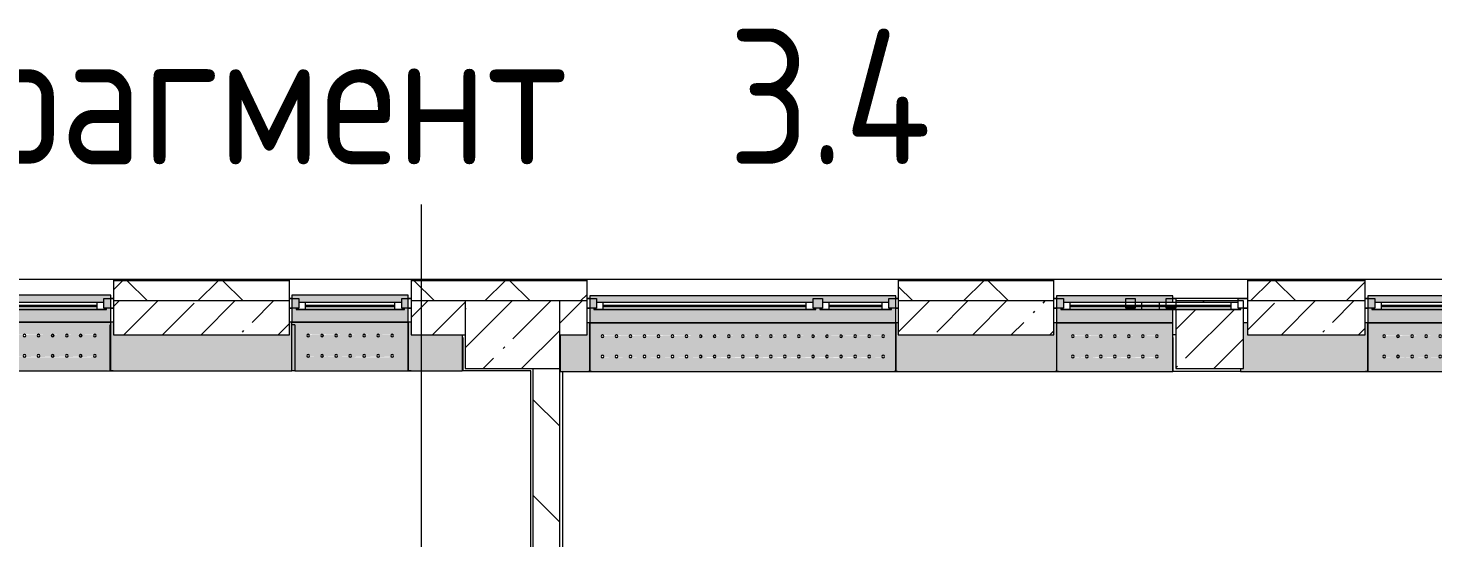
# Model space of a CAD drawing. Header units: millimetres. Extents: x 63482 to 319368, y -8553 to 29000.
# Drawn here: x 241909 to 252289, y 19649 to 23417 of the extents above; entities that cross this region are included whole.
import ezdxf

# ---------------------------------------------------------------- set-up
doc = ezdxf.new("R2010")
doc.units = ezdxf.units.MM
for name, color, linetype, lineweight, true_color in [('A-FLOR-2', 7, 'Continuous', 5, 0xaaaaaa), ('G-ANNO-TEXT-1', 7, 'Continuous', 9, 0x3c3c3c), ('Знаки-2', 7, 'Continuous', 5, 0xd7cfbf)]:
    doc.layers.add(name, color=color, linetype=linetype, lineweight=lineweight, true_color=true_color)
for name, color, linetype, lineweight in [('A-GLAZ-2', 7, 'Continuous', 5), ('A-WALL', 7, 'Continuous', 9), ('A-WALL-4', 7, 'Continuous', 5), ('I-WALL-2', 7, 'Continuous', 5), ('S-COLS', 7, 'Continuous', 5), ('Знаки', 7, 'Continuous', 5)]:
    doc.layers.add(name, color=color, linetype=linetype, lineweight=lineweight)
doc.styles.add('GOST Common_4', font='GOST_Common.ttf', dxfattribs={"width": 0.9, "height": 1000})

# ---------------------------------------------------------------- blocks, each defined once
blk = doc.blocks.new('120_Окно_СКБ_1Ст - 120_Окно_СКБ_1Ст 900х2500_h_ с форточкой-22877787-Общий план 3 этажа с размещением фрагментов 3_1-3_8')
at = {"layer": 'A-GLAZ-2'}
for p, q in [((-450, -127), (-450, -57)), ((-450, -57), (-380, -57)), ((-431, -57), (-450, -57)), ((-380, -57), (-380, -127)), ((380, -87), (-380, -87)), ((-380, -87), (-380, -127)), ((-330, -137), (-330, -87)), ((330, -137), (330, -87)), ((380, -127), (380, -57)), ((380, -57), (450, -57)), ((380, -127), (380, -87)), ((450, -57), (429, -57)), ((450, -57), (450, -127)), ((-380, -127), (-450, -127)), ((-450, -127), (-431, -127)), ((-380, -127), (-400, -127)), ((-400, -127), (-400, -137)), ((-400, -137), (400, -137)), ((400, -137), (-400, -137)), ((-330, -107), (330, -107)), ((330, -117), (-330, -117)), ((450, -127), (380, -127)), ((400, -127), (380, -127)), ((400, -137), (400, -127))]:
    blk.add_line(p, q, dxfattribs=at)
blk = doc.blocks.new('120_Окно_СКБ_1Ст - 120_Окно_СКБ_1Ст 900х2500_h_ с форточкой-22876038-Общий план 3 этажа с размещением фрагментов 3_1-3_8')
at = {"layer": 'A-GLAZ-2'}
for p, q in [((-450, -127), (-450, -57)), ((-450, -57), (-380, -57)), ((-431, -57), (-450, -57)), ((-380, -57), (-380, -127)), ((380, -87), (-380, -87)), ((-380, -87), (-380, -127)), ((-330, -137), (-330, -87)), ((330, -137), (330, -87)), ((380, -127), (380, -57)), ((380, -57), (450, -57)), ((380, -127), (380, -87)), ((450, -57), (429, -57)), ((450, -57), (450, -127)), ((-380, -127), (-450, -127)), ((-450, -127), (-431, -127)), ((-380, -127), (-400, -127)), ((-400, -127), (-400, -137)), ((-400, -137), (400, -137)), ((400, -137), (-400, -137)), ((-330, -107), (330, -107)), ((330, -117), (-330, -117)), ((450, -127), (380, -127)), ((400, -127), (380, -127)), ((400, -137), (400, -127)), ((429, -127), (450, -127))]:
    blk.add_line(p, q, dxfattribs=at)
blk = doc.blocks.new('120_Окно_СКБ_1Ст - 120_Окно_СКБ_1Ст 900х2500_h_ с форточкой-V97-Общий план 3 этажа с размещением фрагментов 3_1-3_8')
at = {"layer": 'A-GLAZ-2'}
for p, q in [((-450, -127), (-450, -57)), ((-450, -57), (-380, -57)), ((-432, -57), (-450, -57)), ((-380, -57), (-380, -127)), ((380, -87), (-380, -87)), ((-380, -87), (-380, -127)), ((-330, -137), (-330, -87)), ((330, -137), (330, -87)), ((380, -127), (380, -57)), ((380, -57), (450, -57)), ((380, -127), (380, -87)), ((450, -57), (428, -57)), ((450, -57), (450, -127)), ((-380, -127), (-450, -127)), ((-450, -127), (-432, -127)), ((-380, -127), (-400, -127)), ((-400, -127), (-400, -137)), ((-400, -137), (400, -137)), ((400, -137), (-400, -137)), ((-330, -107), (330, -107)), ((330, -117), (-330, -117)), ((450, -127), (380, -127)), ((400, -127), (380, -127)), ((400, -137), (400, -127)), ((428, -127), (450, -127))]:
    blk.add_line(p, q, dxfattribs=at)
blk = doc.blocks.new('120_Окно_СКБ_1Ст - 120_Окно_СКБ_1Ст 900х2500_h_ с форточкой-V98-Общий план 3 этажа с размещением фрагментов 3_1-3_8')
at = {"layer": 'A-GLAZ-2'}
for p, q in [((-450, -127), (-450, -57)), ((-450, -57), (-380, -57)), ((-430, -57), (-450, -57)), ((-380, -57), (-380, -127)), ((380, -87), (-380, -87)), ((-380, -87), (-380, -127)), ((-330, -137), (-330, -87)), ((330, -137), (330, -87)), ((380, -127), (380, -57)), ((380, -57), (450, -57)), ((380, -127), (380, -87)), ((450, -57), (430, -57)), ((450, -57), (450, -127)), ((-380, -127), (-450, -127)), ((-450, -127), (-430, -127)), ((-380, -127), (-400, -127)), ((-400, -127), (-400, -137)), ((-400, -137), (400, -137)), ((400, -137), (-400, -137)), ((-330, -107), (330, -107)), ((330, -117), (-330, -117)), ((450, -127), (380, -127)), ((400, -127), (380, -127)), ((400, -137), (400, -127)), ((430, -127), (450, -127))]:
    blk.add_line(p, q, dxfattribs=at)
blk = doc.blocks.new('120_Окно_СКБ_2Ст_Фрамуга сверху - 120_Окно_СКБ_2Ст_2300х2500_h_ ДОО-23103760-Общий план 3 этажа с размещением фрагментов 3_1-3_8')
at = {"layer": 'A-GLAZ-2'}
for p, q in [((-1150, -127), (-1150, -57)), ((-1150, -57), (-1080, -57)), ((-1129, -57), (-1150, -57)), ((-1080, -57), (-1080, -127)), ((520, -87), (-1080, -87)), ((-1080, -87), (-1080, -127)), ((-1030, -137), (-1030, -87)), ((470, -137), (470, -87)), ((520, -127), (520, -57)), ((520, -57), (590, -57)), ((520, -127), (520, -87)), ((590, -57), (590, -127)), ((1080, -87), (590, -87)), ((590, -87), (590, -127)), ((640, -137), (640, -87)), ((1030, -137), (1030, -87)), ((1080, -127), (1080, -57)), ((1080, -57), (1150, -57)), ((1080, -127), (1080, -87)), ((1150, -57), (1131, -57)), ((1150, -57), (1150, -127)), ((-1080, -127), (-1150, -127)), ((-1150, -127), (-1129, -127)), ((-1080, -127), (-1100, -127)), ((-1100, -127), (-1100, -137)), ((-1100, -137), (540, -137)), ((540, -137), (-1100, -137)), ((-1030, -107), (470, -107)), ((470, -117), (-1030, -117)), ((590, -127), (520, -127)), ((540, -127), (520, -127)), ((540, -137), (540, -127)), ((590, -127), (570, -127)), ((570, -127), (570, -137)), ((570, -137), (1100, -137)), ((1100, -137), (570, -137)), ((640, -107), (1030, -107)), ((1030, -117), (640, -117)), ((1150, -127), (1080, -127)), ((1100, -127), (1080, -127)), ((1100, -137), (1100, -127)), ((1131, -127), (1150, -127))]:
    blk.add_line(p, q, dxfattribs=at)
blk = doc.blocks.new('BSC_Колонна _Прямоугольная - 500х500-23282985-Общий план 3 этажа с размещением фрагментов 3_1-3_8')
at = {"layer": 'S-COLS'}
h = blk.add_hatch(dxfattribs=at)
h.set_pattern_fill('FP_93', color=256, style=0, pattern_type=2)
h.set_pattern_definition([(45, (-115850.45, -21150), (-285.1231, 285.1231), []), (45, (-115565.32, -21150), (-285.1231, 285.1231), [504.031, -100.806, 16.764, -84.042])])
h.paths.add_polyline_path([(-250, -250), (250, -250), (250, 250), (-250, 250), (-250, 238), (210, 238), (210, 198), (230, 198), (230, 188), (-250, 188), (-250, -121)])
for p, q in [((250, 250), (-250, 250)), ((-250, 250), (-250, 238)), ((250, -250), (250, 250)), ((-250, 188), (-250, -250)), ((-250, -250), (250, -250))]:
    blk.add_line(p, q, dxfattribs=at)
blk = doc.blocks.new('BSC_Колонна _Прямоугольная - 700х500-V155-Общий план 3 этажа с размещением фрагментов 3_1-3_8')
at = {"layer": 'S-COLS'}
h = blk.add_hatch(dxfattribs=at)
h.set_pattern_fill('FP_113', color=256, style=0, pattern_type=2)
h.set_pattern_definition([(45, (-110700, -21150), (-285.1231, 285.1231), []), (45, (-110414.88, -21150), (-285.1231, 285.1231), [504.031, -100.806, 16.764, -84.042])])
h.paths.add_polyline_path([(-350, -250), (350, -250), (346, 250), (-350, 250), (-350, -121)])
for p, q in [((350, 250), (-350, 250)), ((-350, 250), (-350, -250)), ((350, -250), (350, 250)), ((-350, -250), (350, -250))]:
    blk.add_line(p, q, dxfattribs=at)
blk = doc.blocks.new('120_Окно_СКБ_1Ст - 120_Окно_СКБ_1Ст 900х2500_h_ с форточкой-V175-Общий план 3 этажа с размещением фрагментов 3_1-3_8')
at = {"layer": 'A-GLAZ-2'}
for p, q in [((-450, -127), (-450, -57)), ((-450, -57), (-380, -57)), ((-380, -57), (-380, -127)), ((380, -87), (-380, -87)), ((-380, -87), (-380, -127)), ((-330, -137), (-330, -87)), ((450, -57), (-101, -57)), ((330, -137), (330, -87)), ((380, -127), (380, -57)), ((380, -57), (450, -57)), ((380, -127), (380, -87)), ((450, -57), (450, -127)), ((-380, -127), (-450, -127)), ((-380, -127), (-400, -127)), ((-400, -127), (-400, -137)), ((-400, -137), (400, -137)), ((400, -137), (-400, -137)), ((-330, -107), (330, -107)), ((330, -117), (-330, -117)), ((450, -127), (380, -127)), ((400, -127), (380, -127)), ((400, -137), (400, -127)), ((420, -127), (450, -127))]:
    blk.add_line(p, q, dxfattribs=at)
blk = doc.blocks.new('Зашивка радиатора_ с перфорацией М7_1 - Зашивка радиатора_ с перфорацией М7_1-V278-Общий план 3 этажа с размещением фрагментов 3_1-3_8')
at = {"layer": 'Знаки-2'}
h = blk.add_hatch(color=256, dxfattribs=at)
h.paths.add_polyline_path([(-370, 180), (1890, 180), (1890, 380), (-370, 380), (-370, 279)])
h.paths.add_polyline_path([(1859, 279), (1329, 279), (1329, 289), (1349, 289), (1349, 329), (1839, 329), (1839, 289), (1859, 289)])
h.paths.add_polyline_path([(-341, 279), (-341, 289), (-321, 289), (-321, 329), (1279, 329), (1279, 289), (1299, 289), (1299, 279), (-321, 279)])
h = blk.add_hatch(color=256, dxfattribs=at)
h.paths.add_polyline_path([(1405, -180), (1890, -180), (1890, 180), (-370, 180), (-370, -180), (905, -180)])
h.paths.add_polyline_path([(656, -80), (-286, -75), (-286, -65), (-277, -60), (-269, -65), (-269, -75), (-272, -78), (-182, -75), (-182, -65), (-174, -60), (-165, -65), (-165, -75), (-169, -78), (-79, -75), (-79, -65), (-70, -60), (-61, -65), (-61, -75), (-65, -78), (25, -75), (25, -65), (34, -60), (42, -65), (42, -75), (39, -78), (129, -75), (129, -65), (138, -60), (146, -65), (146, -75), (143, -78), (233, -75), (233, -65), (241, -60), (250, -65), (250, -75), (246, -78), (336, -75), (336, -65), (345, -60), (354, -65), (354, -75), (350, -78), (440, -75), (440, -65), (449, -60), (457, -65), (457, -75), (454, -78), (544, -75), (544, -65), (552, -60), (561, -65), (561, -75), (558, -78), (648, -75), (648, -65), (656, -60), (665, -65), (665, -75), (661, -78), (751, -75), (751, -65), (760, -60), (769, -65), (769, -75), (765, -78), (855, -75), (855, -65), (864, -60), (872, -65), (872, -75), (869, -78), (959, -75), (959, -65), (968, -60), (976, -65), (976, -75), (973, -78), (1063, -75), (1063, -65), (1071, -60), (1080, -65), (1080, -75), (1076, -78), (1166, -75), (1166, -65), (1175, -60), (1184, -65), (1184, -75), (1180, -78), (1270, -75), (1270, -65), (1279, -60), (1287, -65), (1287, -75), (1284, -78), (1374, -75), (1374, -65), (1382, -60), (1391, -65), (1391, -75), (1388, -78), (1478, -75), (1478, -65), (1486, -60), (1495, -65), (1495, -75), (1491, -78), (1581, -75), (1581, -65), (1590, -60), (1599, -65), (1599, -75), (1595, -78), (1685, -75), (1685, -65), (1694, -60), (1702, -65), (1702, -75), (1699, -78), (1789, -75), (1789, -65), (1798, -60), (1806, -65), (1806, -75), (1798, -80), (1795, -79), (760, -80)])
h.paths.add_polyline_path([(1590, 70), (1581, 75), (1581, 85), (1585, 89), (1495, 85), (1495, 75), (1486, 70), (1478, 75), (1478, 85), (1481, 89), (1391, 85), (1391, 75), (1382, 70), (1374, 75), (1374, 85), (1378, 89), (1287, 85), (1287, 75), (1279, 70), (1270, 75), (1270, 85), (1274, 89), (1184, 85), (1184, 75), (1175, 70), (1166, 75), (1166, 85), (1170, 89), (1080, 85), (1080, 75), (1071, 70), (1063, 75), (1063, 85), (1066, 89), (976, 85), (976, 75), (968, 70), (959, 75), (959, 85), (963, 89), (872, 85), (872, 75), (864, 70), (855, 75), (855, 85), (859, 89), (769, 85), (769, 75), (760, 70), (751, 75), (751, 85), (755, 89), (665, 85), (665, 75), (656, 70), (648, 75), (648, 85), (651, 89), (561, 85), (561, 75), (552, 70), (544, 75), (544, 85), (548, 89), (457, 85), (457, 75), (449, 70), (440, 75), (440, 85), (444, 89), (354, 85), (354, 75), (345, 70), (336, 75), (336, 85), (340, 89), (250, 85), (250, 75), (241, 70), (233, 75), (233, 85), (236, 89), (146, 85), (146, 75), (138, 70), (129, 75), (129, 85), (133, 89), (42, 85), (42, 75), (34, 70), (25, 75), (25, 85), (29, 89), (-61, 85), (-61, 75), (-70, 70), (-79, 75), (-79, 85), (-75, 89), (-165, 85), (-165, 75), (-174, 70), (-182, 75), (-182, 85), (-179, 89), (-269, 85), (-269, 75), (-277, 70), (-286, 75), (-286, 85), (-277, 90), (-275, 90), (1806, 85), (1806, 75), (1798, 70), (1789, 75), (1789, 85), (1793, 89), (1702, 85), (1702, 75), (1694, 70), (1685, 75), (1685, 85), (1689, 89), (1599, 85), (1599, 75), (1593, 71)])
at = {"layer": 'Знаки'}
for p, q in [((1890, 380), (-370, 380)), ((-370, 380), (-370, 180)), ((1890, 180), (1890, 380)), ((-370, 180), (1890, 180)), ((1890, 180), (-370, 180)), ((-370, 180), (-370, -180)), ((1890, -180), (1890, 180)), ((-370, -180), (1890, -180))]:
    blk.add_line(p, q, dxfattribs=at)
for centre, start, end in [((-277, 80), 0, 180), ((-277, 80), 180, 360), ((-174, 80), 0, 180), ((-174, 80), 180, 0), ((-70, 80), 0, 180), ((-70, 80), 180, 0), ((34, 80), 0, 180), ((34, 80), 180, 360), ((138, 80), 0, 180), ((138, 80), 180, 0), ((241, 80), 0, 180), ((241, 80), 180, 0), ((345, 80), 0, 180), ((345, 80), 180, 0), ((449, 80), 0, 180), ((449, 80), 180, 0), ((552, 80), 0, 180), ((552, 80), 180, 360), ((656, 80), 0, 180), ((656, 80), 180, 0), ((760, 80), 0, 180), ((760, 80), 180, 0), ((864, 80), 0, 180), ((864, 80), 180, 0), ((968, 80), 0, 180), ((968, 80), 180, 0), ((1071, 80), 0, 180), ((1071, 80), 180, 0), ((1175, 80), 0, 180), ((1175, 80), 180, 0), ((1279, 80), 0, 180), ((1279, 80), 180, 0), ((1382, 80), 0, 180), ((1382, 80), 180, 0), ((1486, 80), 0, 180), ((1486, 80), 180, 360), ((1590, 80), 0, 180), ((1590, 80), 180, 0), ((1694, 80), 0, 180), ((1694, 80), 180, 360), ((1798, 80), 0, 180), ((1798, 80), 180, 0), ((-277, -70), 0, 180), ((-277, -70), 180, 0), ((-174, -70), 0, 180), ((-174, -70), 180, 0), ((-70, -70), 0, 180), ((-70, -70), 180, 0), ((34, -70), 0, 180), ((34, -70), 180, 0), ((138, -70), 0, 180), ((138, -70), 180, 0), ((241, -70), 0, 180), ((241, -70), 180, 0), ((345, -70), 0, 180), ((345, -70), 180, 0), ((449, -70), 0, 180), ((449, -70), 180, 0), ((552, -70), 0, 180), ((552, -70), 180, 0), ((656, -70), 0, 180), ((656, -70), 180, 0), ((760, -70), 0, 180), ((760, -70), 180, 0), ((864, -70), 0, 180), ((864, -70), 180, 0), ((968, -70), 0, 180), ((968, -70), 180, 0), ((1071, -70), 0, 180), ((1071, -70), 180, 0), ((1175, -70), 0, 180), ((1175, -70), 180, 0), ((1279, -70), 0, 180), ((1279, -70), 180, 0), ((1382, -70), 0, 180), ((1382, -70), 180, 0), ((1486, -70), 0, 180), ((1486, -70), 180, 0), ((1590, -70), 0, 180), ((1590, -70), 180, 0), ((1694, -70), 0, 180), ((1694, -70), 180, 0), ((1798, -70), 0, 180), ((1798, -70), 180, 0)]:
    blk.add_arc(centre, 10, start, end, dxfattribs=at)
blk = doc.blocks.new('Зашивка радиатора_ с перфорацией М1_1 - Зашивка радиатора_ с перфорацией М1_1-V280-Общий план 3 этажа с размещением фрагментов 3_1-3_8')
at = {"layer": 'Знаки-2'}
h = blk.add_hatch(color=256, dxfattribs=at)
h.paths.add_polyline_path([(-430, 180), (430, 180), (429, 380), (-430, 380), (-430, 274)])
h.paths.add_polyline_path([(245, 274), (-400, 274), (-400, 284), (-380, 284), (-380, 324), (380, 324), (380, 284), (400, 284), (400, 274), (380, 274)])
h = blk.add_hatch(color=256, dxfattribs=at)
h.paths.add_polyline_path([(-255, -180), (425, -175), (425, 180), (-430, 180), (-430, -180)])
h.paths.add_polyline_path([(-207, -80), (-209, -79), (-319, -75), (-319, -65), (-310, -60), (-302, -65), (-302, -75), (-305, -78), (-215, -75), (-215, -65), (-207, -60), (-198, -65), (-198, -75), (-201, -78), (-111, -75), (-111, -65), (-103, -60), (-94, -65), (-94, -75), (-98, -78), (-8, -75), (-8, -65), (1, -60), (10, -65), (10, -75), (6, -78), (96, -75), (96, -65), (105, -60), (113, -65), (113, -75), (110, -78), (200, -75), (200, -65), (208, -60), (217, -65), (217, -75), (214, -78), (304, -75), (304, -65), (312, -60), (321, -65), (321, -75), (312, -80), (310, -79), (-103, -80)])
h.paths.add_polyline_path([(312, 70), (304, 75), (304, 85), (307, 89), (217, 85), (217, 75), (208, 70), (200, 75), (200, 85), (204, 89), (113, 85), (113, 75), (105, 70), (96, 75), (96, 85), (100, 89), (10, 85), (10, 75), (1, 70), (-8, 75), (-8, 85), (-4, 89), (-94, 85), (-94, 75), (-103, 70), (-111, 75), (-111, 85), (-108, 89), (-198, 85), (-198, 75), (-207, 70), (-215, 75), (-215, 85), (-211, 89), (-302, 85), (-302, 75), (-310, 70), (-319, 75), (-319, 85), (-310, 90), (-308, 90), (321, 85), (321, 75), (315, 71)])
at = {"layer": 'Знаки'}
for p, q in [((430, 380), (-430, 380)), ((-430, 380), (-430, 180)), ((430, 180), (430, 380)), ((-430, 180), (429, 180)), ((429, 180), (-430, 180)), ((-430, 180), (-430, -180)), ((-430, -180), (425, -180))]:
    blk.add_line(p, q, dxfattribs=at)
for centre, start, end in [((-310, 80), 0, 180), ((-310, 80), 180, 0), ((-207, 80), 0, 180), ((-207, 80), 180, 360), ((-103, 80), 0, 180), ((-103, 80), 180, 0), ((1, 80), 0, 180), ((1, 80), 180, 0), ((105, 80), 0, 180), ((105, 80), 180, 360), ((208, 80), 0, 180), ((208, 80), 180, 0), ((312, 80), 0, 180), ((312, 80), 180, 0), ((-310, -70), 0, 180), ((-310, -70), 180, 0), ((-207, -70), 0, 180), ((-207, -70), 180, 0), ((-103, -70), 0, 180), ((-103, -70), 180, 0), ((1, -70), 0, 180), ((1, -70), 180, 0), ((105, -70), 0, 180), ((105, -70), 180, 0), ((208, -70), 0, 180), ((208, -70), 180, 0), ((312, -70), 0, 180), ((312, -70), 180, 0)]:
    blk.add_arc(centre, 10, start, end, dxfattribs=at)
blk = doc.blocks.new('Зашивка радиатора_ с перфорацией М1_1 - Зашивка радиатора_ с перфорацией М1_1-V281-Общий план 3 этажа с размещением фрагментов 3_1-3_8')
at = {"layer": 'Знаки-2'}
h = blk.add_hatch(color=256, dxfattribs=at)
h.paths.add_polyline_path([(402, 180), (430, 180), (430, 380), (-430, 380), (-430, 180), (382, 180)])
h.paths.add_polyline_path([(-378, 274), (-398, 274), (-398, 284), (-378, 284), (-378, 324), (382, 324), (382, 284), (402, 284), (402, 274), (47, 274)])
h = blk.add_hatch(color=256, dxfattribs=at)
h.paths.add_polyline_path([(430, -180), (430, 180), (-430, 180), (-430, 179), (-430, 160), (-409, 160), (-409, -180), (47, -180)])
h.paths.add_polyline_path([(105, -80), (-319, -75), (-319, -65), (-310, -60), (-302, -65), (-302, -75), (-305, -78), (-215, -75), (-215, -65), (-207, -60), (-198, -65), (-198, -75), (-201, -78), (-111, -75), (-111, -65), (-103, -60), (-94, -65), (-94, -75), (-98, -78), (-8, -75), (-8, -65), (1, -60), (10, -65), (10, -75), (6, -78), (96, -75), (96, -65), (105, -60), (113, -65), (113, -75), (110, -78), (200, -75), (200, -65), (208, -60), (217, -65), (217, -75), (214, -78), (304, -75), (304, -65), (312, -60), (321, -65), (321, -75), (312, -80), (310, -79), (208, -80)])
h.paths.add_polyline_path([(208, 70), (200, 75), (200, 85), (204, 89), (113, 85), (113, 75), (105, 70), (96, 75), (96, 85), (100, 89), (10, 85), (10, 75), (1, 70), (-8, 75), (-8, 85), (-4, 89), (-94, 85), (-94, 75), (-103, 70), (-111, 75), (-111, 85), (-108, 89), (-198, 85), (-198, 75), (-207, 70), (-215, 75), (-215, 85), (-211, 89), (-302, 85), (-302, 75), (-310, 70), (-319, 75), (-319, 85), (-310, 90), (-308, 90), (321, 85), (321, 75), (312, 70), (304, 75), (304, 85), (307, 89), (217, 85), (217, 75), (211, 71)])
at = {"layer": 'Знаки'}
for p, q in [((430, 380), (-430, 380)), ((-430, 380), (-430, 180)), ((430, 180), (430, 380)), ((-430, 180), (430, 180)), ((430, 180), (-430, 180)), ((430, -180), (430, 180)), ((-409, -180), (430, -180))]:
    blk.add_line(p, q, dxfattribs=at)
for centre, start, end in [((-310, 80), 0, 180), ((-310, 80), 180, 0), ((-207, 80), 0, 180), ((-207, 80), 180, 360), ((-103, 80), 0, 180), ((-103, 80), 180, 0), ((1, 80), 0, 180), ((1, 80), 180, 0), ((105, 80), 0, 180), ((105, 80), 180, 360), ((208, 80), 0, 180), ((208, 80), 180, 0), ((312, 80), 0, 180), ((312, 80), 180, 0), ((-310, -70), 0, 180), ((-310, -70), 180, 0), ((-207, -70), 0, 180), ((-207, -70), 180, 0), ((-103, -70), 0, 180), ((-103, -70), 180, 0), ((1, -70), 0, 180), ((1, -70), 180, 0), ((105, -70), 0, 180), ((105, -70), 180, 0), ((208, -70), 0, 180), ((208, -70), 180, 0), ((312, -70), 0, 180), ((312, -70), 180, 0)]:
    blk.add_arc(centre, 10, start, end, dxfattribs=at)
blk = doc.blocks.new('Зашивка радиатора_ с перфорацией М1_1 - Зашивка радиатора_ с перфорацией М1_1-V282-Общий план 3 этажа с размещением фрагментов 3_1-3_8')
at = {"layer": 'Знаки-2'}
blk.add_hatch(color=256, dxfattribs=at).paths.add_polyline_path([(381, 180), (430, 180), (430, 279), (-399, 279), (-399, 289), (-379, 289), (-379, 329), (430, 329), (430, 380), (-430, 380), (-430, 180), (151, 180)])
h = blk.add_hatch(color=256, dxfattribs=at)
h.paths.add_polyline_path([(-430, -180), (430, -180), (430, 180), (-430, 180), (-430, -30)])
h.paths.add_polyline_path([(-103, -80), (-319, -75), (-319, -65), (-310, -60), (-302, -65), (-302, -75), (-305, -78), (-215, -75), (-215, -65), (-207, -60), (-198, -65), (-198, -75), (-201, -78), (-111, -75), (-111, -65), (-103, -60), (-94, -65), (-94, -75), (-98, -78), (-8, -75), (-8, -65), (1, -60), (10, -65), (10, -75), (6, -78), (96, -75), (96, -65), (105, -60), (113, -65), (113, -75), (110, -78), (200, -75), (200, -65), (208, -60), (217, -65), (217, -75), (214, -78), (304, -75), (304, -65), (312, -60), (321, -65), (321, -75), (312, -80), (310, -79), (1, -80)])
h.paths.add_polyline_path([(312, 70), (304, 75), (304, 85), (307, 89), (217, 85), (217, 75), (208, 70), (200, 75), (200, 85), (204, 89), (113, 85), (113, 75), (105, 70), (96, 75), (96, 85), (100, 89), (10, 85), (10, 75), (1, 70), (-8, 75), (-8, 85), (-4, 89), (-94, 85), (-94, 75), (-104, 71), (-111, 75), (-111, 85), (-108, 89), (-198, 85), (-198, 75), (-207, 70), (-215, 75), (-215, 85), (-211, 89), (-302, 85), (-302, 75), (-310, 70), (-319, 75), (-319, 85), (-310, 90), (-308, 90), (321, 85), (321, 75), (315, 71)])
at = {"layer": 'Знаки'}
for p, q in [((430, 380), (-430, 380)), ((-430, 380), (-430, 180)), ((430, 329), (430, 380)), ((430, 180), (430, 279)), ((-430, 180), (430, 180)), ((430, 180), (-430, 180)), ((-430, 180), (-430, -180)), ((430, -180), (430, 180)), ((-430, -180), (430, -180))]:
    blk.add_line(p, q, dxfattribs=at)
for centre, start, end in [((-310, 80), 0, 180), ((-310, 80), 180, 0), ((-207, 80), 0, 180), ((-207, 80), 180, 360), ((-103, 80), 0, 180), ((-103, 80), 180, 0), ((1, 80), 0, 180), ((1, 80), 180, 0), ((105, 80), 0, 180), ((105, 80), 180, 360), ((208, 80), 0, 180), ((208, 80), 180, 0), ((312, 80), 0, 180), ((312, 80), 180, 0), ((-310, -70), 0, 180), ((-310, -70), 180, 0), ((-207, -70), 0, 180), ((-207, -70), 180, 0), ((-103, -70), 0, 180), ((-103, -70), 180, 0), ((1, -70), 0, 180), ((1, -70), 180, 0), ((105, -70), 0, 180), ((105, -70), 180, 0), ((208, -70), 0, 180), ((208, -70), 180, 0), ((312, -70), 0, 180), ((312, -70), 180, 0)]:
    blk.add_arc(centre, 10, start, end, dxfattribs=at)
blk = doc.blocks.new('Зашивка радиатора_ с перфорацией М1_1 - Зашивка радиатора_ с перфорацией М1_1-V283-Общий план 3 этажа с размещением фрагментов 3_1-3_8')
at = {"layer": 'Знаки-2'}
h = blk.add_hatch(color=256, dxfattribs=at)
h.paths.add_polyline_path([(401, 180), (430, 180), (430, 380), (-430, 380), (-430, 180), (381, 180)])
h.paths.add_polyline_path([(401, 279), (-399, 279), (-399, 289), (-379, 289), (-379, 329), (381, 329), (381, 289), (401, 289)])
h = blk.add_hatch(color=256, dxfattribs=at)
h.paths.add_polyline_path([(-430, -180), (412, -174), (412, 160), (430, 160), (430, 180), (-430, 180), (-430, -30)])
h.paths.add_polyline_path([(208, -80), (-319, -75), (-319, -65), (-310, -60), (-302, -65), (-302, -75), (-305, -78), (-215, -75), (-215, -65), (-207, -60), (-198, -65), (-198, -75), (-201, -78), (-111, -75), (-111, -65), (-103, -60), (-94, -65), (-94, -75), (-98, -78), (-8, -75), (-8, -65), (1, -60), (10, -65), (10, -75), (6, -78), (96, -74), (96, -65), (105, -60), (113, -65), (113, -75), (110, -78), (200, -75), (200, -65), (208, -60), (217, -65), (217, -75), (214, -78), (304, -75), (304, -65), (312, -60), (321, -65), (321, -75), (312, -80), (310, -79), (211, -79)])
h.paths.add_polyline_path([(312, 70), (304, 75), (304, 85), (307, 89), (217, 85), (217, 75), (208, 70), (200, 75), (200, 85), (204, 89), (113, 85), (113, 75), (105, 70), (96, 76), (96, 85), (96, 89), (10, 85), (10, 75), (1, 70), (-8, 75), (-8, 85), (-4, 89), (-94, 85), (-94, 75), (-103, 70), (-111, 75), (-111, 85), (-108, 89), (-198, 85), (-198, 75), (-207, 70), (-215, 75), (-215, 85), (-211, 89), (-302, 85), (-302, 75), (-310, 70), (-319, 75), (-319, 85), (-310, 90), (-308, 90), (321, 85), (321, 75), (315, 71)])
at = {"layer": 'Знаки'}
for p, q in [((430, 380), (-430, 380)), ((-430, 380), (-430, 180)), ((430, 180), (430, 380)), ((-430, 180), (430, 180)), ((430, 180), (-430, 180)), ((-430, 180), (-430, -180)), ((-430, -180), (412, -180))]:
    blk.add_line(p, q, dxfattribs=at)
for centre, start, end in [((-310, 80), 0, 180), ((-310, 80), 180, 0), ((-207, 80), 0, 180), ((-207, 80), 180, 360), ((-103, 80), 0, 180), ((-103, 80), 180, 0), ((1, 80), 0, 180), ((1, 80), 180, 0), ((105, 80), 0, 180), ((105, 80), 180, 360), ((208, 80), 0, 180), ((208, 80), 180, 0), ((312, 80), 0, 180), ((312, 80), 180, 0), ((-310, -70), 0, 180), ((-310, -70), 180, 0), ((-207, -70), 0, 180), ((-207, -70), 180, 0), ((-103, -70), 0, 180), ((-103, -70), 180, 0), ((1, -70), 0, 180), ((1, -70), 180, 0), ((105, -70), 0, 180), ((105, -70), 180, 0), ((208, -70), 0, 180), ((208, -70), 180, 0), ((312, -70), 0, 180), ((312, -70), 180, 0)]:
    blk.add_arc(centre, 10, start, end, dxfattribs=at)
blk = doc.blocks.new('Зашивка без перфорации М3_2_1 - М3_2_13-31189094-Общий план 3 этажа с размещением фрагментов 3_1-3_8')
at = {"layer": 'Знаки-2'}
blk.add_hatch(color=256, dxfattribs=at).paths.add_polyline_path([(-30, -180), (-30, 86), (-409, 86), (-409, 180), (-430, 180), (-430, -180), (-313, -180)])
at = {"layer": 'Знаки'}
for p, q in [((-409, 180), (-430, 180)), ((-430, 180), (-430, -180)), ((-30, -180), (-30, 86)), ((-430, -180), (-30, -180))]:
    blk.add_line(p, q, dxfattribs=at)
blk = doc.blocks.new('Зашивка без перфорации М3_2_1 - М3_2_2-V285-Общий план 3 этажа с размещением фрагментов 3_1-3_8')
at = {"layer": 'Знаки-2'}
blk.add_hatch(color=256, dxfattribs=at).paths.add_polyline_path([(-430, -180), (760, -180), (760, 180), (739, 180), (739, 91), (-411, 91), (-415, 180), (-430, 180), (-430, -30)])
at = {"layer": 'Знаки'}
for p, q in [((-415, 180), (-430, 180)), ((-430, 180), (-430, -180)), ((760, 180), (739, 180)), ((760, -180), (760, 180)), ((-430, -180), (760, -180))]:
    blk.add_line(p, q, dxfattribs=at)
blk = doc.blocks.new('Зашивка без перфорации М3_2_1 - М3_2_7-31137878-Общий план 3 этажа с размещением фрагментов 3_1-3_8')
at = {"layer": 'Знаки-2'}
blk.add_hatch(color=256, dxfattribs=at).paths.add_polyline_path([(-430, -180), (-210, -180), (-210, 180), (-231, 180), (-231, 91), (-430, 91), (-430, -30)])
at = {"layer": 'Знаки'}
for p, q in [((-210, 180), (-231, 180)), ((-210, -180), (-210, 180)), ((-430, 91), (-430, -180)), ((-430, -180), (-210, -180))]:
    blk.add_line(p, q, dxfattribs=at)
blk = doc.blocks.new('Зашивка без перфорации М3 - М3_29-31196890-Общий план 3 этажа с размещением фрагментов 3_1-3_8')
at = {"layer": 'Знаки-2'}
blk.add_hatch(color=256, dxfattribs=at).paths.add_polyline_path([(-430, -180), (910, -180), (910, 180), (892, 180), (887, 86), (-408, 86), (-408, 180), (-430, 180), (-430, -35)])
at = {"layer": 'Знаки'}
for p, q in [((-408, 180), (-430, 180)), ((-430, 180), (-430, -180)), ((910, 180), (892, 180)), ((910, -180), (910, 180)), ((-430, -180), (910, -180))]:
    blk.add_line(p, q, dxfattribs=at)
blk = doc.blocks.new('Зашивка без перфорации М3_2_1 - М3_2_3-V287-Общий план 3 этажа с размещением фрагментов 3_1-3_8')
at = {"layer": 'Знаки-2'}
blk.add_hatch(color=256, dxfattribs=at).paths.add_polyline_path([(36, -180), (510, -180), (510, 180), (491, 180), (491, 91), (-379, 91), (-379, 180), (-409, 180), (-409, -159), (-430, -159), (-430, -180), (-409, -180)])
at = {"layer": 'Знаки'}
for p, q in [((-379, 180), (-409, 180)), ((510, 180), (491, 180)), ((510, -180), (510, 180)), ((-430, -159), (-430, -180)), ((-430, -180), (510, -180))]:
    blk.add_line(p, q, dxfattribs=at)
blk = doc.blocks.new('Зашивка_ опоясывающая панель - Зашивка_ опоясывающая панель-V291-Общий план 3 этажа с размещением фрагментов 3_1-3_8')
at = {"layer": 'Знаки-2'}
blk.add_hatch(color=256, dxfattribs=at).paths.add_polyline_path([(-430, 180), (-430, 180), (-409, 180), (-409, 180)])
at = {"layer": 'Знаки'}
for p, q in [((-430, 180), (-406, 180)), ((-406, 180), (-406, -160))]:
    blk.add_line(p, q, dxfattribs=at)
blk = doc.blocks.new('Зашивка_ опоясывающая панель - Зашивка_ опоясывающая панель-V292-Общий план 3 этажа с размещением фрагментов 3_1-3_8')
at = {"layer": 'Знаки-2'}
blk.add_hatch(color=256, dxfattribs=at).paths.add_polyline_path([(-409, 180), (-430, 180), (-430, -160), (-409, -160), (-406, 180)])
at = {"layer": 'Знаки'}
for p, q in [((-430, -160), (-430, 180)), ((-430, 180), (-406, 180)), ((-430, -160), (-409, -160))]:
    blk.add_line(p, q, dxfattribs=at)
blk = doc.blocks.new('Зашивка_ опоясывающая панель - Зашивка_ опоясывающая панель Т2_1-V293-Общий план 3 этажа с размещением фрагментов 3_1-3_8')
at = {"layer": 'Знаки'}
blk.add_line((-430, 180), (-406, 180), dxfattribs=at)

msp = doc.modelspace()

# ---------------------------------------------------------------- hatches: boundary and pattern name
at = {"layer": 'A-WALL-4'}
h = msp.add_hatch(dxfattribs=at)
h.set_pattern_fill('FP_52', color=256, style=0, pattern_type=2)
h.set_pattern_definition([(45, (134788.6, 0), (-353.5534, 353.5534), []), (135, (134788.6, 0), (-353.5534, -353.5534), [])])
h.paths.add_polyline_path([(260018.6, 21400), (260018.6, 21550), (254938.8, 21550), (254938.8, 21400), (259868.6, 21400)])
h.paths.add_polyline_path([(228098.6, 21400), (228098.6, 21550), (228078.6, 21550), (228078.6, 21400)])
h.paths.add_polyline_path([(239438.8, 21400), (239438.8, 21550), (238238.6, 21550), (238238.6, 21400), (239334.5, 21400)])
h.paths.add_polyline_path([(240838.6, 21400), (241639, 21400), (241639, 21550), (240338.8, 21550), (240338.8, 21400)])
h.paths.add_polyline_path([(254038.8, 21400), (254038.8, 21550), (252689, 21550), (252689, 21400), (253834, 21400)])
h.paths.add_polyline_path([(242539, 21400), (243839, 21400), (243834.4, 21550), (242539, 21550)])
h.paths.add_polyline_path([(251789, 21400), (251789, 21550), (250919, 21550), (250919, 21400), (251334.1, 21400)])
h.paths.add_polyline_path([(244739, 21400), (246038.6, 21400), (246038.6, 21550), (244739, 21550)])
h.paths.add_polyline_path([(249334.1, 21400), (249489, 21400), (249489, 21550), (248338.6, 21550), (248338.6, 21400)])
h.paths.add_polyline_path([(234334.7, 21400), (235938.6, 21400), (235938.6, 21550), (231398.6, 21550), (231398.6, 21400)])
at = {"layer": 'I-WALL-2'}
h = msp.add_hatch(dxfattribs=at)
h.set_pattern_fill('FP_48', color=256, style=0, pattern_type=2)
h.set_pattern_definition([(45, (134788.6, 0), (-285.1231, 285.1231), []), (45, (135073.7, 0), (-285.1231, 285.1231), [504.031, -100.806, 16.764, -84.042])])
h.paths.add_polyline_path([(244834.3, 21150), (245138.6, 21150), (245138.6, 21400), (244739, 21400), (244739, 21150)])
h.paths.add_polyline_path([(255828.6, 21150), (255828.6, 21400), (255638.6, 21400), (255638.6, 21150)])
h.paths.add_polyline_path([(245838.6, 21150), (246038.6, 21150), (246038.6, 21400), (245838.6, 21400), (245838.6, 21275)])
h.paths.add_polyline_path([(253834, 21150), (254038.8, 21150), (254038.8, 21400), (252689, 21400), (252689, 21150), (253334, 21150)])
h.paths.add_polyline_path([(248338.6, 21150), (249489, 21150), (249489, 21400), (248338.6, 21400)])
h.paths.add_polyline_path([(250919, 21150), (251789, 21150), (251789, 21400), (250919, 21400)])
h.paths.add_polyline_path([(241639, 21150), (241639, 21400), (240838.6, 21400), (240838.6, 21150), (241334.4, 21150)])
h.paths.add_polyline_path([(242539, 21150), (243839, 21150), (243834.4, 21400), (242539, 21400)])
h.paths.add_polyline_path([(239334.5, 21150), (239438.8, 21150), (239438.8, 21400), (238238.6, 21400), (238238.6, 21150), (238334.6, 21150)])
h.paths.add_polyline_path([(235834.7, 21150), (235938.6, 21150), (235938.6, 21400), (235588.6, 21400), (235588.6, 21150)])
h = msp.add_hatch(dxfattribs=at)
h.set_pattern_fill('FP_51', color=256, style=0, pattern_type=2)
h.set_pattern_definition([(135, (134788.6, 0), (-353.5534, -353.5534), [])])
h.paths.add_polyline_path([(245838.6, 15610), (245834.3, 20900), (245638.6, 20900), (245638.6, 15610), (245680.8, 15610)])

# ---------------------------------------------------------------- linework, layer by layer
at = {"layer": 'A-FLOR-2'}
for p, q in [((245123.6, 20885), (245123.6, 21130)), ((246155.4, 21130), (246148.8, 21130)), ((246259.2, 21130), (246252.5, 21130)), ((246362.9, 21130), (246356.3, 21130)), ((246466.7, 21130), (246460, 21130)), ((246570.4, 21130), (246563.8, 21130)), ((246674.2, 21130), (246667.5, 21130)), ((246777.9, 21130), (246771.3, 21130)), ((246881.7, 21130), (246875, 21130)), ((246985.4, 21130), (246978.8, 21130)), ((247089.2, 21130), (247082.5, 21130)), ((247192.9, 21130), (247186.3, 21130)), ((247296.7, 21130), (247290, 21130)), ((247400.4, 21130), (247393.8, 21130)), ((247504.2, 21130), (247497.5, 21130)), ((247607.9, 21130), (247601.3, 21130)), ((247711.7, 21130), (247705, 21130)), ((247815.4, 21130), (247808.8, 21130)), ((247919.2, 21130), (247912.5, 21130)), ((248022.9, 21130), (248016.3, 21130)), ((248126.7, 21130), (248120, 21130)), ((248230.4, 21130), (248223.8, 21130)), ((249631.1, 21130), (249624.5, 21130)), ((249734.9, 21130), (249728.2, 21130)), ((249942.4, 21130), (249935.7, 21130)), ((250046.1, 21130), (250039.5, 21130)), ((250149.9, 21130), (250143.2, 21130)), ((250253.6, 21130), (250247, 21130)), ((250369, 20880), (250369, 21130)), ((251931.1, 21130), (251924.5, 21130)), ((252034.9, 21130), (252028.2, 21130)), ((252138.6, 21130), (252132, 21130)), ((252242.4, 21130), (252235.7, 21130)), ((245623.6, 20885), (245123.6, 20885)), ((245623.6, 14145), (245623.6, 20885)), ((245858.6, 20879.1), (245858.6, 13621)), ((250868, 20880), (250369, 20880))]:
    msp.add_line(p, q, dxfattribs=at)
at = {"layer": 'A-WALL'}
for p, q in [((243839, 21553), (242539, 21553)), ((243839, 21550), (242539, 21550)), ((246038.6, 21553), (244739, 21553)), ((246038.6, 21550), (244739, 21550)), ((249489, 21553), (248338.6, 21553)), ((249489, 21550), (248338.6, 21550)), ((251789, 21553), (250919, 21553)), ((251789, 21550), (250919, 21550)), ((243839, 21400), (242539, 21400)), ((245138.6, 21400), (244739, 21400)), ((246038.6, 21400), (245838.6, 21400)), ((249489, 21400), (248338.6, 21400)), ((251789, 21400), (250919, 21400))]:
    msp.add_line(p, q, dxfattribs=at)
at = {"layer": 'A-WALL-4'}
for p, q in [((243839, 21558), (231398.6, 21558)), ((242539, 21558), (242539, 21400)), ((243839, 21400), (243839, 21558)), ((260026.6, 21558), (243839, 21558)), ((244739, 21558), (244739, 21400)), ((246038.6, 21400), (246038.6, 21558)), ((248338.6, 21558), (248338.6, 21400)), ((249489, 21400), (249489, 21558)), ((250919, 21558), (250919, 21400)), ((251789, 21400), (251789, 21558))]:
    msp.add_line(p, q, dxfattribs=at)
at = {"layer": 'G-ANNO-TEXT-1'}
msp.add_line((244816.5, 15101.4), (244816.5, 22112.8), dxfattribs=at)
at = {"layer": 'I-WALL-2'}
for p, q in [((242539, 21400), (242539, 21150)), ((243839, 21150), (243839, 21400)), ((244739, 21400), (244739, 21150)), ((246038.6, 21150), (246038.6, 21400)), ((248338.6, 21400), (248338.6, 21150)), ((249489, 21150), (249489, 21400)), ((250919, 21400), (250919, 21150)), ((251789, 21150), (251789, 21400)), ((241994.3, 21150), (241978.1, 21150)), ((242098.1, 21150), (242081.9, 21150)), ((242201.8, 21150), (242185.6, 21150)), ((242305.6, 21150), (242289.4, 21150)), ((242409.3, 21150), (242393.1, 21150)), ((242539, 21150), (243839, 21150)), ((243985.5, 21150), (243969.1, 21150)), ((244089.2, 21150), (244072.9, 21150)), ((244193, 21150), (244176.6, 21150)), ((244296.7, 21150), (244280.4, 21150)), ((244400.5, 21150), (244384.1, 21150)), ((244504.2, 21150), (244487.9, 21150)), ((244608, 21150), (244591.6, 21150)), ((244739, 21150), (245138.6, 21150)), ((245838.6, 21150), (246038.6, 21150)), ((248338.6, 21150), (249489, 21150)), ((250389, 21150), (250368.3, 21150)), ((250919, 21150), (251789, 21150)), ((245638.6, 20900), (245638.6, 14130)), ((245838.6, 13900), (245838.6, 20900))]:
    msp.add_line(p, q, dxfattribs=at)

# ---------------------------------------------------------------- block references
at = {"layer": 'A-GLAZ-2'}
for name, p in [('120_Окно_СКБ_1Ст - 120_Окно_СКБ_1Ст 900х2500_h_ с форточкой-V98-Общий план 3 этажа с размещением фрагментов 3_1-3_8', (242089, 21475)), ('120_Окно_СКБ_1Ст - 120_Окно_СКБ_1Ст 900х2500_h_ с форточкой-V97-Общий план 3 этажа с размещением фрагментов 3_1-3_8', (244289, 21475)), ('120_Окно_СКБ_2Ст_Фрамуга сверху - 120_Окно_СКБ_2Ст_2300х2500_h_ ДОО-23103760-Общий план 3 этажа с размещением фрагментов 3_1-3_8', (247188.6, 21475)), ('120_Окно_СКБ_1Ст - 120_Окно_СКБ_1Ст 900х2500_h_ с форточкой-22877787-Общий план 3 этажа с размещением фрагментов 3_1-3_8', (249939, 21475)), ('120_Окно_СКБ_1Ст - 120_Окно_СКБ_1Ст 900х2500_h_ с форточкой-V175-Общий план 3 этажа с размещением фрагментов 3_1-3_8', (250469, 21475)), ('120_Окно_СКБ_1Ст - 120_Окно_СКБ_1Ст 900х2500_h_ с форточкой-22876038-Общий план 3 этажа с размещением фрагментов 3_1-3_8', (252239, 21475))]:
    msp.add_blockref(name, p, dxfattribs=at)
at = {"layer": 'S-COLS'}
for name, p in [('BSC_Колонна _Прямоугольная - 700х500-V155-Общий план 3 этажа с размещением фрагментов 3_1-3_8', (245488.6, 21150)), ('BSC_Колонна _Прямоугольная - 500х500-23282985-Общий план 3 этажа с размещением фрагментов 3_1-3_8', (250639, 21150))]:
    msp.add_blockref(name, p, dxfattribs=at)
at = {"layer": 'Знаки'}
for name, p in [('Зашивка радиатора_ с перфорацией М1_1 - Зашивка радиатора_ с перфорацией М1_1-V280-Общий план 3 этажа с размещением фрагментов 3_1-3_8', (242089, 21063.9)), ('Зашивка радиатора_ с перфорацией М1_1 - Зашивка радиатора_ с перфорацией М1_1-V281-Общий план 3 этажа с размещением фрагментов 3_1-3_8', (244287.5, 21064)), ('Зашивка радиатора_ с перфорацией М7_1 - Зашивка радиатора_ с перфорацией М7_1-V278-Общий план 3 этажа с размещением фрагментов 3_1-3_8', (246429.6, 21059)), ('Зашивка радиатора_ с перфорацией М1_1 - Зашивка радиатора_ с перфорацией М1_1-V282-Общий план 3 этажа с размещением фрагментов 3_1-3_8', (249938, 21059)), ('Зашивка радиатора_ с перфорацией М1_1 - Зашивка радиатора_ с перфорацией М1_1-V283-Общий план 3 этажа с размещением фрагментов 3_1-3_8', (252238, 21059)), ('Зашивка без перфорации М3 - М3_29-31196890-Общий план 3 этажа с размещением фрагментов 3_1-3_8', (242947.5, 21064)), ('Зашивка без перфорации М3_2_1 - М3_2_13-31189094-Общий план 3 этажа с размещением фрагментов 3_1-3_8', (245147.8, 21064)), ('Зашивка без перфорации М3_2_1 - М3_2_7-31137878-Общий план 3 этажа с размещением фрагментов 3_1-3_8', (246269.6, 21059)), ('Зашивка без перфорации М3_2_1 - М3_2_2-V285-Общий план 3 этажа с размещением фрагментов 3_1-3_8', (248749.6, 21059)), ('Зашивка без перфорации М3_2_1 - М3_2_3-V287-Общий план 3 этажа с размещением фрагментов 3_1-3_8', (251298, 21059))]:
    msp.add_blockref(name, p, dxfattribs=at)
at = {"layer": 'Знаки', "rotation": 180}
for name, p in [('Зашивка_ опоясывающая панель - Зашивка_ опоясывающая панель-V291-Общий план 3 этажа с размещением фрагментов 3_1-3_8', (242108.4, 21064)), ('Зашивка_ опоясывающая панель - Зашивка_ опоясывающая панель-V292-Общий план 3 этажа с размещением фрагментов 3_1-3_8', (243448.6, 21064)), ('Зашивка_ опоясывающая панель - Зашивка_ опоясывающая панель Т2_1-V293-Общий план 3 этажа с размещением фрагментов 3_1-3_8', (244308.6, 21064)), ('Зашивка_ опоясывающая панель - Зашивка_ опоясывающая панель Т2_1-V293-Общий план 3 этажа с размещением фрагментов 3_1-3_8', (245642.4, 21059)), ('Зашивка_ опоясывающая панель - Зашивка_ опоясывающая панель Т2_1-V293-Общий план 3 этажа с размещением фрагментов 3_1-3_8', (247902.4, 21059)), ('Зашивка_ опоясывающая панель - Зашивка_ опоясывающая панель Т2_1-V293-Общий план 3 этажа с размещением фрагментов 3_1-3_8', (249092.6, 21059)), ('Зашивка_ опоясывающая панель - Зашивка_ опоясывающая панель Т2_1-V293-Общий план 3 этажа с размещением фрагментов 3_1-3_8', (251384, 21058.9))]:
    msp.add_blockref(name, p, dxfattribs=at)

# ---------------------------------------------------------------- texts
at = {"layer": 'G-ANNO-TEXT-1', "char_height": 1000, "attachment_point": 1, "style": 'GOST Common_4'}
for s, insert, width in [('Фрагмент', (240701.2, 23410.6), 7070.884), (' 3.4', (246535.2, 23410.6), 2381.012)]:
    msp.add_mtext(s, dxfattribs=dict(at, insert=insert, width=width))

doc.saveas('drawing.dxf')
